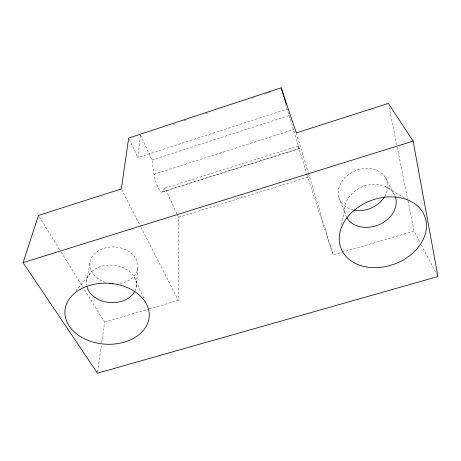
<?xml version="1.0" encoding="UTF-8"?>
<svg xmlns="http://www.w3.org/2000/svg" width="461" height="461" viewBox="0 0 461 461"><rect width="100%" height="100%" fill="white"/><g stroke="black" fill="none" stroke-linecap="round" stroke-linejoin="round"><path stroke-width="0.35" stroke-dasharray="2.31 1.73" d="M149.404 308.899L178.372 300.382L178.516 217.298L165.044 188.157L298.209 145.924L299.27 148.644L161.932 192.099M136.22 287.024L137.804 268.556M299.27 148.644L285.659 104.584M140.386 135.557L137.948 157.57L287.612 108.929M97.663 371.791L101.61 343.387M101.708 342.673L104.578 322.083L83.798 288.574M86.518 281.469L89.976 262.972M341.624 224.668L344.678 208.51M140.449 135.027L151.98 159.944L153.974 174.293A11.923 2.587 71.9 0 0 157.898 187.057A11.923 2.587 71.9 0 0 162.214 191.891L165.044 188.157M75.806 291.058L90.984 272.393M173.163 124.245L174.523 123.796M184.066 120.649L186.791 119.751M205.197 113.688L207.243 113.014M252.225 98.193L254.95 97.294M264.493 94.148L270.63 92.125M151.98 159.944L289.001 115.596M153.974 174.293L293.461 129.576M162.214 191.891L299.218 148.534M178.516 217.298L307.7 177.162L333.107 254.921L414.082 231.122L420.046 242.48M104.578 322.083L148.719 309.101M385.125 186.342L404.113 197.677M39.22 216.676L60.754 251.406M61.134 252.017L83.418 287.964M421.371 245.004L437.616 275.914M385.408 177.583L393.838 193.649M121.669 189.557L140.599 226.547M140.928 227.187L178.372 300.382M129.247 139.337L137.948 157.57M134.462 277.361L143.786 298.198M338.812 197.325L345.237 213.939M298.209 145.924L306.876 174.448M307.084 175.128L307.7 177.162M296.308 132.895L308.369 172.881M308.576 173.567L333.107 254.921M389.107 106.935L397.054 146.448M397.198 147.157L407.835 200.08M407.979 200.783L414.082 231.122M86.835 286.39A25.021 18.728 4.4 0 1 113.521 265.248A25.021 18.728 4.4 0 1 134.923 291.035M353.259 209.939A25.459 20.232 -22.2 0 1 340.5 183.847A25.459 20.232 -22.2 0 1 374.032 169.389A25.459 20.232 -22.2 0 1 384.854 196.311M346.459 217.068A26.496 20.659 -21.5 0 1 361.862 187.057A26.496 20.659 -21.5 0 1 395.06 196.092M105.54 282.386A24.093 18.411 4.8 0 1 95.392 253.008A24.093 18.411 4.8 0 1 134.491 256.535A24.093 18.411 4.8 0 1 119.03 283.601"/><path stroke-width="0.69" d="M23.05 262.62L38.465 215.46L121.347 188.924L128.648 138.081L281.175 87.792L296.308 132.895L388.398 103.402L413.131 141.129L437.95 276.542L97.461 373.208L23.05 262.62L413.131 141.129M281.175 87.792L286.16 104.157M395.302 196.732A26.496 20.659 -21.5 0 1 379 224.674A26.496 20.659 -21.5 0 1 346.781 217.661M384.509 196.887A25.459 20.232 -22.2 0 1 353.91 210.078M134.595 291.663A25.021 18.728 4.4 0 1 108.871 302.433A25.021 18.728 4.4 0 1 86.835 286.39M112.899 283.786A24.093 18.411 4.8 0 1 109.511 283.371M366.616 266.994A44.85 33.86 -20.6 0 0 426.027 220.854A44.85 33.86 -20.6 0 0 355.863 208.937A44.85 33.86 -20.6 0 0 366.616 266.994M81.251 337.077A42.21 30.495 3.7 0 0 148.857 319.133A42.21 30.495 3.7 0 0 91.099 284.984A42.21 30.495 3.7 0 0 81.251 337.077"/></g></svg>
